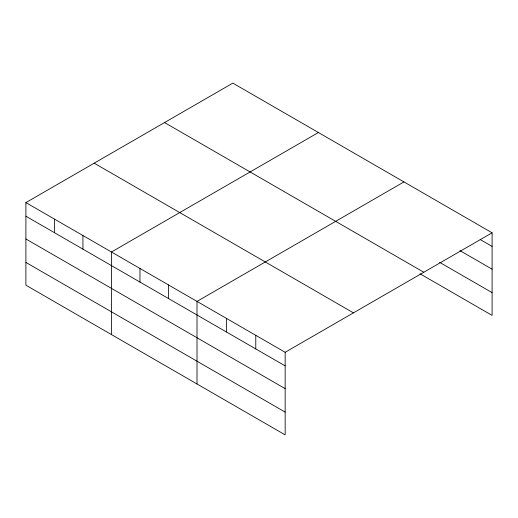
<?xml version="1.0" encoding="UTF-8"?>
<svg xmlns="http://www.w3.org/2000/svg" width="518" height="518" viewBox="0 0 518 518"><rect width="100%" height="100%" fill="white"/><g stroke="black" fill="none" stroke-linecap="round" stroke-linejoin="round"><path stroke-width="0.78" d="M25.9 202.603L285.159 352.285L285.159 434.874L25.9 285.191L25.9 202.603L232.841 83.126L492.1 232.809L492.1 315.397L420.04 273.795M318.395 132.524L111.454 252.001L111.454 334.589M403.949 181.915L197.008 301.392L197.008 383.98M285.159 352.285L492.1 232.809M480.205 239.549L492.1 246.413M459.919 250.602L492.1 269.179M439.633 262.341L492.1 292.631M164.549 122.552L423.808 272.235M94.192 163.176L353.451 312.859M25.9 216.207L285.159 365.889M25.9 238.973L285.159 388.655M25.9 262.425L285.159 412.108M255.775 335.321L255.775 348.925M226.392 318.356L226.392 331.96M168.492 284.926L168.492 298.536M139.977 268.46L139.977 282.07M82.938 235.535L82.938 249.139M54.416 219.069L54.416 232.673"/></g></svg>
